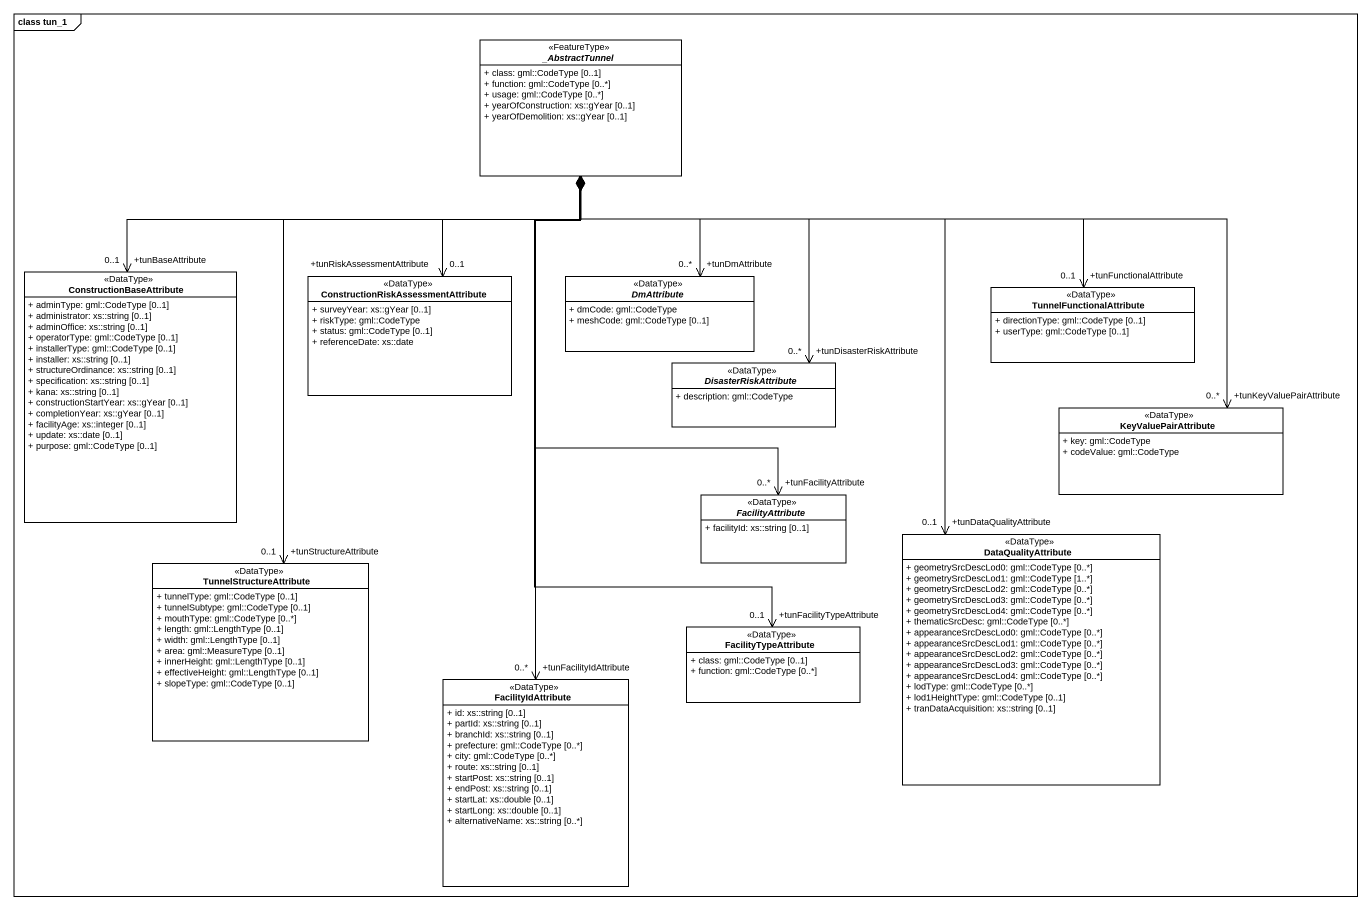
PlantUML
@startuml
mainframe class tun_1
hide circle
hide empty members
skinparam classAttributeIconSize 0
abstract class "_AbstractTunnel" as AbstractTunnel <<FeatureType>> #FFFFFF {
  + class: gml::CodeType [0..1]
  + function: gml::CodeType [0..*]
  + usage: gml::CodeType [0..*]
  + yearOfConstruction: xs::gYear [0..1]
  + yearOfDemolition: xs::gYear [0..1]
}
class ConstructionBaseAttribute <<DataType>> #FFFFFF {
  + adminType: gml::CodeType [0..1]
  + administrator: xs::string [0..1]
  + adminOffice: xs::string [0..1]
  + operatorType: gml::CodeType [0..1]
  + installerType: gml::CodeType [0..1]
  + installer: xs::string [0..1]
  + structureOrdinance: xs::string [0..1]
  + specification: xs::string [0..1]
  + kana: xs::string [0..1]
  + constructionStartYear: xs::gYear [0..1]
  + completionYear: xs::gYear [0..1]
  + facilityAge: xs::integer [0..1]
  + update: xs::date [0..1]
  + purpose: gml::CodeType [0..1]
}
class "ConstructionRiskAssessmentAttribute" as ConstructionRiskAssessmentAt <<DataType>> #FFFFFF {
  + surveyYear: xs::gYear [0..1]
  + riskType: gml::CodeType
  + status: gml::CodeType [0..1]
  + referenceDate: xs::date
}
abstract class DmAttribute <<DataType>> #FFFFFF {
  + dmCode: gml::CodeType
  + meshCode: gml::CodeType [0..1]
}
class TunnelFunctionalAttribute <<DataType>> #FFFFFF {
  + directionType: gml::CodeType [0..1]
  + userType: gml::CodeType [0..1]
}
abstract class DisasterRiskAttribute <<DataType>> #FFFFFF {
  + description: gml::CodeType
}
class KeyValuePairAttribute <<DataType>> #FFFFFF {
  + key: gml::CodeType
  + codeValue: gml::CodeType
}
abstract class FacilityAttribute <<DataType>> #FFFFFF {
  + facilityId: xs::string [0..1]
}
class TunnelStructureAttribute <<DataType>> #FFFFFF {
  + tunnelType: gml::CodeType [0..1]
  + tunnelSubtype: gml::CodeType [0..1]
  + mouthType: gml::CodeType [0..*]
  + length: gml::LengthType [0..1]
  + width: gml::LengthType [0..1]
  + area: gml::MeasureType [0..1]
  + innerHeight: gml::LengthType [0..1]
  + effectiveHeight: gml::LengthType [0..1]
  + slopeType: gml::CodeType [0..1]
}
class DataQualityAttribute <<DataType>> #FFFFFF {
  + geometrySrcDescLod0: gml::CodeType [0..*]
  + geometrySrcDescLod1: gml::CodeType [1..*]
  + geometrySrcDescLod2: gml::CodeType [0..*]
  + geometrySrcDescLod3: gml::CodeType [0..*]
  + geometrySrcDescLod4: gml::CodeType [0..*]
  + thematicSrcDesc: gml::CodeType [0..*]
  + appearanceSrcDescLod0: gml::CodeType [0..*]
  + appearanceSrcDescLod1: gml::CodeType [0..*]
  + appearanceSrcDescLod2: gml::CodeType [0..*]
  + appearanceSrcDescLod3: gml::CodeType [0..*]
  + appearanceSrcDescLod4: gml::CodeType [0..*]
  + lodType: gml::CodeType [0..*]
  + lod1HeightType: gml::CodeType [0..1]
  + tranDataAcquisition: xs::string [0..1]
}
class FacilityTypeAttribute <<DataType>> #FFFFFF {
  + class: gml::CodeType [0..1]
  + function: gml::CodeType [0..*]
}
class FacilityIdAttribute <<DataType>> #FFFFFF {
  + id: xs::string [0..1]
  + partId: xs::string [0..1]
  + branchId: xs::string [0..1]
  + prefecture: gml::CodeType [0..*]
  + city: gml::CodeType [0..*]
  + route: xs::string [0..1]
  + startPost: xs::string [0..1]
  + endPost: xs::string [0..1]
  + startLat: xs::double [0..1]
  + startLong: xs::double [0..1]
  + alternativeName: xs::string [0..*]
}
ConstructionBaseAttribute "+tunBaseAttribute\n0..1" <-up-* AbstractTunnel
ConstructionRiskAssessmentAt "+tunRiskAssessmentAttribute\n0..1" <-up-* AbstractTunnel
DmAttribute "+tunDmAttribute\n0..*" <-up-* AbstractTunnel
TunnelFunctionalAttribute "+tunFunctionalAttribute\n0..1" <-left-* AbstractTunnel
DisasterRiskAttribute "+tunDisasterRiskAttribute\n0..*" <-up-* AbstractTunnel
KeyValuePairAttribute "+tunKeyValuePairAttribute\n0..*" <-left-* AbstractTunnel
FacilityAttribute "+tunFacilityAttribute\n0..*" <-up-* AbstractTunnel
TunnelStructureAttribute "+tunStructureAttribute\n0..1" <-up-* AbstractTunnel
DataQualityAttribute "+tunDataQualityAttribute\n0..1" <-up-* AbstractTunnel
FacilityTypeAttribute "+tunFacilityTypeAttribute\n0..1" <-up-* AbstractTunnel
FacilityIdAttribute "+tunFacilityIdAttribute\n0..*" <-up-* AbstractTunnel
@enduml
